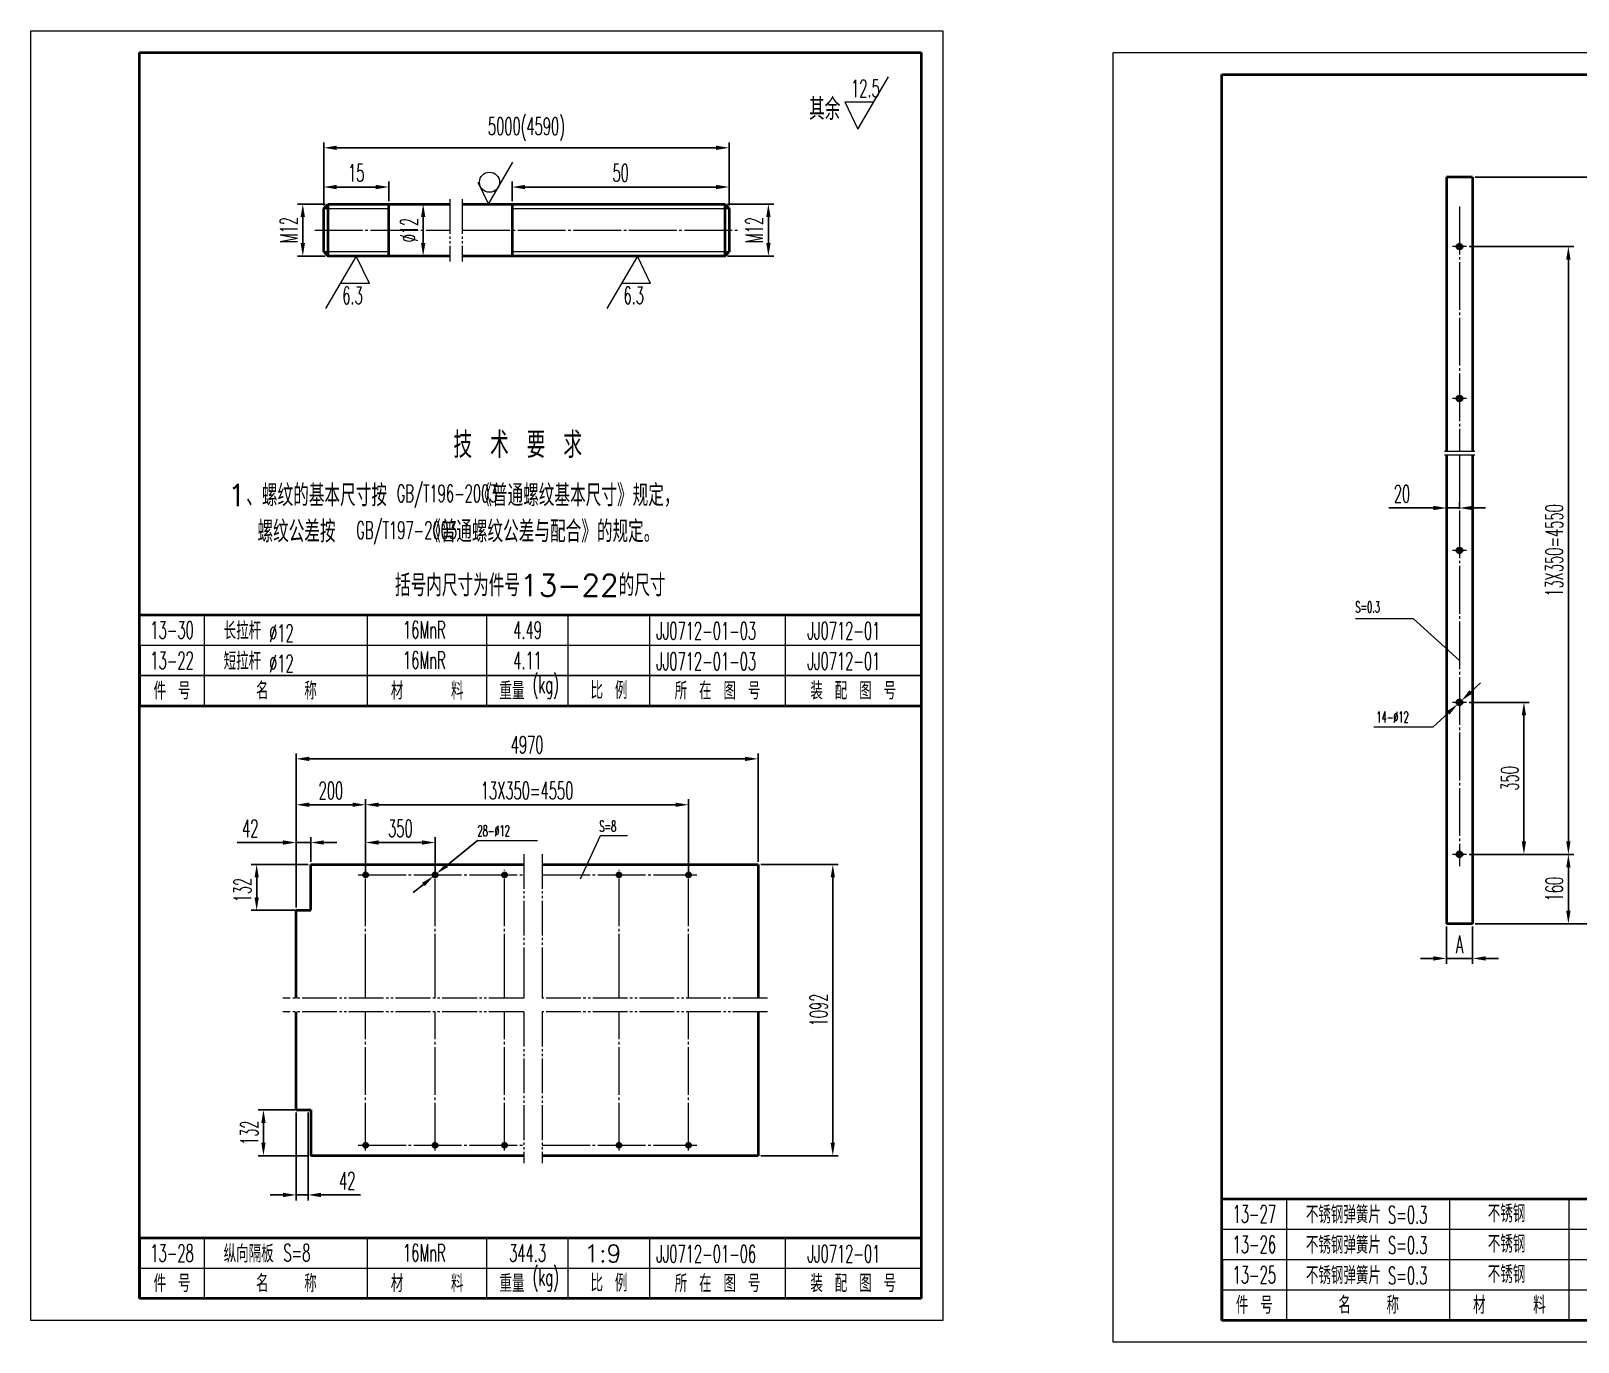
# Model space of a CAD drawing. Header units: millimetres. Extents: x 653 to 3278, y 1219 to 2187.
# Drawn here: x 1174.1 to 1530.4, y 1219.4 to 1521.4 of the extents above; entities that cross this region are included whole.
import ezdxf

# ---------------------------------------------------------------- set-up
doc = ezdxf.new("R2010")
doc.units = ezdxf.units.MM
doc.linetypes.add('JIS_08_11', pattern=[12.8, 11, -0.6, 0.6, -0.6])
doc.linetypes.add('JIS_09_08', pattern=[10.75, 8, -0.55, 0.55, -0.55, 0.55, -0.55])
for name, color, linetype, lineweight in [('图层1', 1, 'Continuous', 40), ('图层2', 4, 'JIS_08_11', 20), ('图层3', 2, 'Continuous', 20), ('图层5', 6, 'JIS_09_08', 20)]:
    doc.layers.add(name, color=color, linetype=linetype, lineweight=lineweight)
doc.styles.get("Standard").update_dxf_attribs({"font": 'romans.shx', "width": 0.55, "height": 4, "bigfont": 'gbcbig.shx'})
doc.styles.add('样式 1', font='romans.shx', dxfattribs={"height": 4, "bigfont": 'gbcbig.shx'})
doc.styles.add('样式 2', font='romans.shx', dxfattribs={"width": 0.55, "height": 4, "bigfont": 'gbcbig.shx'})
doc.dimstyles.new('副本 ISO-25', dxfattribs={"dimtxt": 4, "dimasz": 3, "dimexe": 1.25, "dimexo": 0.625, "dimgap": 1.25, "dimtad": 1, "dimdec": 1, "dimtxsty": 'Standard', "dimcen": 2.5, "dimazin": 2, "dimtfac": 1, "dimtdec": 1, "dimtmove": 0, "dimatfit": 3, "dimfxl": 1, "dimarcsym": 0})

# ---------------------------------------------------------------- blocks, each defined once
blk = doc.blocks.new('*D428')
at = {"layer": 'Defpoints', "color": 0}
for p in [(1242.5, 1481.54), (1236.69, 1469.54), (1242.5, 1469.54)]:
    blk.add_point(p, dxfattribs=at)
at = {"layer": '图层3', "color": 0, "lineweight": -2}
for p, q in [((1241.87, 1481.54), (1235.44, 1481.54)), ((1236.69, 1478.54), (1236.69, 1472.54)), ((1241.87, 1469.54), (1235.44, 1469.54))]:
    blk.add_line(p, q, dxfattribs=at)
at = {"layer": '图层3', "color": 0}
for points in [[(1236.19, 1478.54), (1237.19, 1478.54), (1236.69, 1481.54)], [(1236.19, 1472.54), (1237.19, 1472.54), (1236.69, 1469.54)]]:
    blk.add_solid(points, dxfattribs=at)
at = {"layer": '图层3', "color": 0, "insert": (1233.44, 1475.54), "char_height": 4, "attachment_point": 5, "rotation": 90}
blk.add_mtext('M12', dxfattribs=at)
blk = doc.blocks.new('*D429')
at = {"layer": 'Defpoints', "color": 0}
for p in [(1334.89, 1494.49), (1241.5, 1480.54), (1334.89, 1480.54)]:
    blk.add_point(p, dxfattribs=at)
at = {"layer": '图层3', "color": 0, "lineweight": -2}
for p, q in [((1241.5, 1481.17), (1241.5, 1495.74)), ((1244.5, 1494.49), (1331.89, 1494.49)), ((1334.89, 1481.17), (1334.89, 1495.74))]:
    blk.add_line(p, q, dxfattribs=at)
at = {"layer": '图层3', "color": 0}
for points in [[(1244.5, 1494.99), (1244.5, 1493.99), (1241.5, 1494.49)], [(1331.89, 1494.99), (1331.89, 1493.99), (1334.89, 1494.49)]]:
    blk.add_solid(points, dxfattribs=at)
at = {"layer": '图层3', "color": 0, "insert": (1288.19, 1498.79), "char_height": 4, "attachment_point": 5}
blk.add_mtext('5000(4590)', dxfattribs=at)
blk = doc.blocks.new('*D427')
at = {"layer": 'Defpoints', "color": 0}
for p in [(1256.5, 1485.45), (1241.5, 1480.54), (1256.5, 1481.54)]:
    blk.add_point(p, dxfattribs=at)
at = {"layer": '图层3', "color": 0, "lineweight": -2}
for p, q in [((1241.5, 1481.17), (1241.5, 1486.7)), ((1256.5, 1482.17), (1256.5, 1486.7)), ((1244.5, 1485.45), (1253.5, 1485.45))]:
    blk.add_line(p, q, dxfattribs=at)
at = {"layer": '图层3', "color": 0}
for points in [[(1244.5, 1485.95), (1244.5, 1484.95), (1241.5, 1485.45)], [(1253.5, 1485.95), (1253.5, 1484.95), (1256.5, 1485.45)]]:
    blk.add_solid(points, dxfattribs=at)
at = {"layer": '图层3', "color": 0, "insert": (1249, 1488.7), "char_height": 4, "attachment_point": 5}
blk.add_mtext('15', dxfattribs=at)
blk = doc.blocks.new('*D430')
at = {"layer": 'Defpoints', "color": 0}
for p in [(1264.41, 1481.54), (1264.41, 1469.54), (1264.41, 1469.54)]:
    blk.add_point(p, dxfattribs=at)
at = {"layer": '图层3', "color": 0, "lineweight": -2}
for p, q in [((1263.78, 1481.54), (1263.16, 1481.54)), ((1264.41, 1478.54), (1264.41, 1472.54)), ((1263.78, 1469.54), (1263.16, 1469.54))]:
    blk.add_line(p, q, dxfattribs=at)
at = {"layer": '图层3', "color": 0}
for points in [[(1263.91, 1478.54), (1264.91, 1478.54), (1264.41, 1481.54)], [(1263.91, 1472.54), (1264.91, 1472.54), (1264.41, 1469.54)]]:
    blk.add_solid(points, dxfattribs=at)
at = {"layer": '图层3', "color": 0, "insert": (1261.16, 1475.54), "char_height": 4, "attachment_point": 5, "rotation": 90}
blk.add_mtext('%%C12', dxfattribs=at)
blk = doc.blocks.new('*D431')
at = {"layer": 'Defpoints', "color": 0}
for p in [(1334.89, 1485.45), (1284.89, 1481.54), (1334.89, 1480.54)]:
    blk.add_point(p, dxfattribs=at)
at = {"layer": '图层3', "color": 0, "lineweight": -2}
for p, q in [((1284.89, 1482.17), (1284.89, 1486.7)), ((1334.89, 1481.17), (1334.89, 1486.7)), ((1287.89, 1485.45), (1331.89, 1485.45))]:
    blk.add_line(p, q, dxfattribs=at)
at = {"layer": '图层3', "color": 0}
for points in [[(1287.89, 1485.95), (1287.89, 1484.95), (1284.89, 1485.45)], [(1331.89, 1485.95), (1331.89, 1484.95), (1334.89, 1485.45)]]:
    blk.add_solid(points, dxfattribs=at)
at = {"layer": '图层3', "color": 0, "insert": (1309.89, 1488.7), "char_height": 4, "attachment_point": 5}
blk.add_mtext('50', dxfattribs=at)
blk = doc.blocks.new('*D432')
at = {"layer": 'Defpoints', "color": 0}
for p in [(1333.89, 1481.54), (1333.89, 1469.54), (1343.92, 1469.54)]:
    blk.add_point(p, dxfattribs=at)
at = {"layer": '图层3', "color": 0, "lineweight": -2}
for p, q in [((1334.52, 1481.54), (1345.17, 1481.54)), ((1343.92, 1478.54), (1343.92, 1472.54)), ((1334.52, 1469.54), (1345.17, 1469.54))]:
    blk.add_line(p, q, dxfattribs=at)
at = {"layer": '图层3', "color": 0}
for points in [[(1343.42, 1478.54), (1344.42, 1478.54), (1343.92, 1481.54)], [(1343.42, 1472.54), (1344.42, 1472.54), (1343.92, 1469.54)]]:
    blk.add_solid(points, dxfattribs=at)
at = {"layer": '图层3', "color": 0, "insert": (1340.67, 1475.54), "char_height": 4, "attachment_point": 5, "rotation": 90}
blk.add_mtext('M12', dxfattribs=at)
blk = doc.blocks.new('*D433')
at = {"layer": 'Defpoints', "color": 0}
for p in [(1341.53, 1353.74), (1341.53, 1329.42), (1235.16, 1318.86)]:
    blk.add_point(p, dxfattribs=at)
at = {"layer": '图层3', "color": 0, "lineweight": -2}
for p, q in [((1235.16, 1319.48), (1235.16, 1354.99)), ((1341.53, 1330.04), (1341.53, 1354.99)), ((1238.16, 1353.74), (1338.53, 1353.74))]:
    blk.add_line(p, q, dxfattribs=at)
at = {"layer": '图层3', "color": 0}
for points in [[(1238.16, 1354.24), (1238.16, 1353.24), (1235.16, 1353.74)], [(1338.53, 1354.24), (1338.53, 1353.24), (1341.53, 1353.74)]]:
    blk.add_solid(points, dxfattribs=at)
at = {"layer": '图层3', "color": 0, "insert": (1288.34, 1356.99), "char_height": 4, "attachment_point": 5}
blk.add_mtext('4970', dxfattribs=at)
blk = doc.blocks.new('*D434')
at = {"layer": 'Defpoints', "color": 0}
for p in [(1238.52, 1334.47), (1238.52, 1329.42), (1235.16, 1318.86)]:
    blk.add_point(p, dxfattribs=at)
at = {"layer": '图层3', "color": 0, "lineweight": -2}
for p, q in [((1232.16, 1334.47), (1221.55, 1334.47)), ((1235.16, 1319.48), (1235.16, 1335.72)), ((1238.52, 1334.47), (1235.16, 1334.47)), ((1238.52, 1330.04), (1238.52, 1335.72)), ((1241.52, 1334.47), (1244.52, 1334.47))]:
    blk.add_line(p, q, dxfattribs=at)
at = {"layer": '图层3', "color": 0}
for points in [[(1232.16, 1334.97), (1232.16, 1333.97), (1235.16, 1334.47)], [(1241.52, 1334.97), (1241.52, 1333.97), (1238.52, 1334.47)]]:
    blk.add_solid(points, dxfattribs=at)
at = {"layer": '图层3', "color": 0, "insert": (1224.58, 1337.72), "char_height": 4, "attachment_point": 5}
blk.add_mtext('42', dxfattribs=at)
blk = doc.blocks.new('*D435')
at = {"layer": 'Defpoints', "color": 0}
for p in [(1251.16, 1343.17), (1251.16, 1326.54), (1235.16, 1318.86)]:
    blk.add_point(p, dxfattribs=at)
at = {"layer": '图层3', "color": 0, "lineweight": -2}
for p, q in [((1235.16, 1319.48), (1235.16, 1344.42)), ((1251.16, 1327.16), (1251.16, 1344.42)), ((1238.16, 1343.17), (1248.16, 1343.17))]:
    blk.add_line(p, q, dxfattribs=at)
at = {"layer": '图层3', "color": 0}
for points in [[(1238.16, 1343.67), (1238.16, 1342.67), (1235.16, 1343.17)], [(1248.16, 1343.67), (1248.16, 1342.67), (1251.16, 1343.17)]]:
    blk.add_solid(points, dxfattribs=at)
at = {"layer": '图层3', "color": 0, "insert": (1243.16, 1346.42), "char_height": 4, "attachment_point": 5}
blk.add_mtext('200', dxfattribs=at)
blk = doc.blocks.new('*D436')
at = {"layer": 'Defpoints', "color": 0}
for p in [(1325.53, 1343.17), (1251.16, 1327.02), (1325.53, 1327.02)]:
    blk.add_point(p, dxfattribs=at)
at = {"layer": '图层3', "color": 0, "lineweight": -2}
for p, q in [((1251.16, 1327.64), (1251.16, 1344.42)), ((1325.53, 1327.64), (1325.53, 1344.42)), ((1254.16, 1343.17), (1322.53, 1343.17))]:
    blk.add_line(p, q, dxfattribs=at)
at = {"layer": '图层3', "color": 0}
for points in [[(1254.16, 1343.67), (1254.16, 1342.67), (1251.16, 1343.17)], [(1322.53, 1343.67), (1322.53, 1342.67), (1325.53, 1343.17)]]:
    blk.add_solid(points, dxfattribs=at)
at = {"layer": '图层3', "color": 0, "insert": (1288.34, 1346.42), "char_height": 4, "attachment_point": 5}
blk.add_mtext('13X350=4550', dxfattribs=at)
blk = doc.blocks.new('*D437')
at = {"layer": 'Defpoints', "color": 0}
for p in [(1267.16, 1334.47), (1251.16, 1327.02), (1267.16, 1327.02)]:
    blk.add_point(p, dxfattribs=at)
at = {"layer": '图层3', "color": 0, "lineweight": -2}
for p, q in [((1251.16, 1327.64), (1251.16, 1335.72)), ((1254.16, 1334.47), (1264.16, 1334.47)), ((1267.16, 1327.64), (1267.16, 1335.72))]:
    blk.add_line(p, q, dxfattribs=at)
at = {"layer": '图层3', "color": 0}
for points in [[(1254.16, 1334.97), (1254.16, 1333.97), (1251.16, 1334.47)], [(1264.16, 1334.97), (1264.16, 1333.97), (1267.16, 1334.47)]]:
    blk.add_solid(points, dxfattribs=at)
at = {"layer": '图层3', "color": 0, "insert": (1259.16, 1337.72), "char_height": 4, "attachment_point": 5}
blk.add_mtext('350', dxfattribs=at)
blk = doc.blocks.new('*D438')
at = {"layer": 'Defpoints', "color": 0}
for p in [(1266.79, 1326.71), (1267.53, 1327.32)]:
    blk.add_point(p, dxfattribs=at)
at = {"layer": '图层3', "color": 0, "lineweight": -2}
for p, q in [((1276.94, 1334.97), (1269.86, 1329.21)), ((1266.79, 1326.71), (1267.53, 1327.32)), ((1264.46, 1324.82), (1262.13, 1322.93))]:
    blk.add_line(p, q, dxfattribs=at)
at = {"layer": '图层3', "color": 0}
for points in [[(1269.54, 1329.6), (1270.17, 1328.83), (1267.53, 1327.32)], [(1264.15, 1325.21), (1264.78, 1324.43), (1266.79, 1326.71)]]:
    blk.add_solid(points, dxfattribs=at)
blk = doc.blocks.new('*D439')
at = {"layer": 'Defpoints', "color": 0}
for p in [(1341.53, 1329.42), (1341.53, 1262.34), (1358.75, 1262.34)]:
    blk.add_point(p, dxfattribs=at)
at = {"layer": '图层3', "color": 0, "lineweight": -2}
for p, q in [((1342.15, 1329.42), (1360, 1329.42)), ((1358.75, 1326.42), (1358.75, 1265.34)), ((1342.15, 1262.34), (1360, 1262.34))]:
    blk.add_line(p, q, dxfattribs=at)
at = {"layer": '图层3', "color": 0}
for points in [[(1358.25, 1326.42), (1359.25, 1326.42), (1358.75, 1329.42)], [(1358.25, 1265.34), (1359.25, 1265.34), (1358.75, 1262.34)]]:
    blk.add_solid(points, dxfattribs=at)
at = {"layer": '图层3', "color": 0, "insert": (1355.5, 1295.88), "char_height": 4, "attachment_point": 5, "rotation": 90}
blk.add_mtext('1092', dxfattribs=at)
blk = doc.blocks.new('*D440')
at = {"layer": 'Defpoints', "color": 0}
for p in [(1238.52, 1329.42), (1226.07, 1318.86), (1238.52, 1318.86)]:
    blk.add_point(p, dxfattribs=at)
at = {"layer": '图层3', "color": 0, "lineweight": -2}
for p, q in [((1237.89, 1329.42), (1224.82, 1329.42)), ((1226.07, 1326.42), (1226.07, 1321.86)), ((1237.89, 1318.86), (1224.82, 1318.86))]:
    blk.add_line(p, q, dxfattribs=at)
at = {"layer": '图层3', "color": 0}
for points in [[(1225.57, 1326.42), (1226.57, 1326.42), (1226.07, 1329.42)], [(1225.57, 1321.86), (1226.57, 1321.86), (1226.07, 1318.86)]]:
    blk.add_solid(points, dxfattribs=at)
at = {"layer": '图层3', "color": 0, "insert": (1222.82, 1323.5), "char_height": 4, "attachment_point": 5, "rotation": 90}
blk.add_mtext('132', dxfattribs=at)
blk = doc.blocks.new('*D441')
at = {"layer": 'Defpoints', "color": 0}
for p in [(1238.52, 1272.9), (1227.63, 1262.34), (1238.52, 1262.34)]:
    blk.add_point(p, dxfattribs=at)
at = {"layer": '图层3', "color": 0, "lineweight": -2}
for p, q in [((1237.89, 1272.9), (1226.38, 1272.9)), ((1227.63, 1269.9), (1227.63, 1265.34)), ((1237.89, 1262.34), (1226.38, 1262.34))]:
    blk.add_line(p, q, dxfattribs=at)
at = {"layer": '图层3', "color": 0}
for points in [[(1227.13, 1269.9), (1228.13, 1269.9), (1227.63, 1272.9)], [(1227.13, 1265.34), (1228.13, 1265.34), (1227.63, 1262.34)]]:
    blk.add_solid(points, dxfattribs=at)
at = {"layer": '图层3', "color": 0, "insert": (1224.38, 1267.62), "char_height": 4, "attachment_point": 5, "rotation": 90}
blk.add_mtext('132', dxfattribs=at)
blk = doc.blocks.new('*D442')
at = {"layer": 'Defpoints', "color": 0}
for p in [(1235.16, 1272.9), (1237.89, 1272.9), (1237.89, 1253.3)]:
    blk.add_point(p, dxfattribs=at)
at = {"layer": '图层3', "color": 0, "lineweight": -2}
for p, q in [((1235.16, 1272.28), (1235.16, 1252.05)), ((1237.89, 1272.28), (1237.89, 1252.05)), ((1232.16, 1253.3), (1229.16, 1253.3)), ((1235.16, 1253.3), (1237.89, 1253.3)), ((1240.89, 1253.3), (1249.96, 1253.3))]:
    blk.add_line(p, q, dxfattribs=at)
at = {"layer": '图层3', "color": 0}
for points in [[(1232.16, 1253.8), (1232.16, 1252.8), (1235.16, 1253.3)], [(1240.89, 1253.8), (1240.89, 1252.8), (1237.89, 1253.3)]]:
    blk.add_solid(points, dxfattribs=at)
at = {"layer": '图层3', "color": 0, "insert": (1246.93, 1256.55), "char_height": 4, "attachment_point": 5}
blk.add_mtext('42', dxfattribs=at)
blk = doc.blocks.new('*D448')
at = {"layer": 'Defpoints', "color": 0}
for p in [(1506.09, 1487.75), (1506.09, 1315.75), (1545.97, 1315.75)]:
    blk.add_point(p, dxfattribs=at)
at = {"layer": '图层3', "color": 0, "lineweight": -2}
for p, q in [((1506.71, 1487.75), (1547.22, 1487.75)), ((1545.97, 1484.75), (1545.97, 1318.75)), ((1506.71, 1315.75), (1547.22, 1315.75))]:
    blk.add_line(p, q, dxfattribs=at)
at = {"layer": '图层3', "color": 0}
for points in [[(1545.47, 1484.75), (1546.47, 1484.75), (1545.97, 1487.75)], [(1545.47, 1318.75), (1546.47, 1318.75), (1545.97, 1315.75)]]:
    blk.add_solid(points, dxfattribs=at)
at = {"layer": '图层3', "color": 0, "insert": (1542.72, 1401.75), "char_height": 4, "attachment_point": 5, "rotation": 90}
blk.add_mtext('4870', dxfattribs=at)
blk = doc.blocks.new('*D449')
at = {"layer": 'Defpoints', "color": 0}
for p in [(1504.69, 1331.75), (1528.16, 1331.75), (1506.09, 1315.75)]:
    blk.add_point(p, dxfattribs=at)
at = {"layer": '图层3', "color": 0, "lineweight": -2}
for p, q in [((1505.31, 1331.75), (1529.41, 1331.75)), ((1528.16, 1318.75), (1528.16, 1328.75)), ((1506.71, 1315.75), (1529.41, 1315.75))]:
    blk.add_line(p, q, dxfattribs=at)
at = {"layer": '图层3', "color": 0}
for points in [[(1527.66, 1328.75), (1528.66, 1328.75), (1528.16, 1331.75)], [(1527.66, 1318.75), (1528.66, 1318.75), (1528.16, 1315.75)]]:
    blk.add_solid(points, dxfattribs=at)
at = {"layer": '图层3', "color": 0, "insert": (1524.91, 1323.75), "char_height": 4, "attachment_point": 5, "rotation": 90}
blk.add_mtext('160', dxfattribs=at)
blk = doc.blocks.new('*D450')
at = {"layer": 'Defpoints', "color": 0}
for p in [(1504.69, 1366.75), (1517.91, 1366.75), (1505.31, 1331.75)]:
    blk.add_point(p, dxfattribs=at)
at = {"layer": '图层3', "color": 0, "lineweight": -2}
for p, q in [((1505.31, 1366.75), (1519.16, 1366.75)), ((1517.91, 1334.75), (1517.91, 1363.75)), ((1505.94, 1331.75), (1519.16, 1331.75))]:
    blk.add_line(p, q, dxfattribs=at)
at = {"layer": '图层3', "color": 0}
for points in [[(1517.41, 1363.75), (1518.41, 1363.75), (1517.91, 1366.75)], [(1517.41, 1334.75), (1518.41, 1334.75), (1517.91, 1331.75)]]:
    blk.add_solid(points, dxfattribs=at)
at = {"layer": '图层3', "color": 0, "insert": (1514.66, 1349.25), "char_height": 4, "attachment_point": 5, "rotation": 90}
blk.add_mtext('350', dxfattribs=at)
blk = doc.blocks.new('*D451')
at = {"layer": 'Defpoints', "color": 0}
for p in [(1504.69, 1471.75), (1528.16, 1471.75), (1506.09, 1331.75)]:
    blk.add_point(p, dxfattribs=at)
at = {"layer": '图层3', "color": 0, "lineweight": -2}
for p, q in [((1505.31, 1471.75), (1529.41, 1471.75)), ((1528.16, 1334.75), (1528.16, 1468.75)), ((1506.71, 1331.75), (1529.41, 1331.75))]:
    blk.add_line(p, q, dxfattribs=at)
at = {"layer": '图层3', "color": 0}
for points in [[(1527.66, 1468.75), (1528.66, 1468.75), (1528.16, 1471.75)], [(1527.66, 1334.75), (1528.66, 1334.75), (1528.16, 1331.75)]]:
    blk.add_solid(points, dxfattribs=at)
at = {"layer": '图层3', "color": 0, "insert": (1524.91, 1401.75), "char_height": 4, "attachment_point": 5, "rotation": 90}
blk.add_mtext('13X350=4550', dxfattribs=at)
blk = doc.blocks.new('*D443')
at = {"layer": 'Defpoints', "color": 0}
for p in [(1503.09, 1411.53), (1500.09, 1410.74), (1503.09, 1410.74)]:
    blk.add_point(p, dxfattribs=at)
at = {"layer": '图层3', "color": 0, "lineweight": -2}
for p, q in [((1497.09, 1411.53), (1486.81, 1411.53)), ((1500.09, 1411.37), (1500.09, 1412.78)), ((1503.09, 1411.53), (1500.09, 1411.53)), ((1503.09, 1411.37), (1503.09, 1412.78)), ((1506.09, 1411.53), (1509.09, 1411.53))]:
    blk.add_line(p, q, dxfattribs=at)
at = {"layer": '图层3', "color": 0}
for points in [[(1497.09, 1412.03), (1497.09, 1411.03), (1500.09, 1411.53)], [(1506.09, 1412.03), (1506.09, 1411.03), (1503.09, 1411.53)]]:
    blk.add_solid(points, dxfattribs=at)
at = {"layer": '图层3', "color": 0, "insert": (1489.84, 1414.78), "char_height": 4, "attachment_point": 5}
blk.add_mtext('20', dxfattribs=at)
blk = doc.blocks.new('*D452')
at = {"layer": 'Defpoints', "color": 0}
for p in [(1502.65, 1366.34), (1503.53, 1367.15)]:
    blk.add_point(p, dxfattribs=at)
at = {"layer": '图层3', "color": 0, "lineweight": -2}
for p, q in [((1505.73, 1369.19), (1507.93, 1371.23)), ((1503.53, 1367.15), (1502.65, 1366.34)), ((1496.96, 1361.07), (1500.45, 1364.3))]:
    blk.add_line(p, q, dxfattribs=at)
at = {"layer": '图层3', "color": 0}
for points in [[(1505.39, 1369.56), (1506.07, 1368.83), (1503.53, 1367.15)], [(1500.11, 1364.67), (1500.79, 1363.94), (1502.65, 1366.34)]]:
    blk.add_solid(points, dxfattribs=at)
blk = doc.blocks.new('*D453')
at = {"layer": 'Defpoints', "color": 0}
for p in [(1500.09, 1315.75), (1506.09, 1315.75), (1506.09, 1307.77)]:
    blk.add_point(p, dxfattribs=at)
at = {"layer": '图层3', "color": 0, "lineweight": -2}
for p, q in [((1500.09, 1315.12), (1500.09, 1306.52)), ((1506.09, 1315.12), (1506.09, 1306.52)), ((1497.09, 1307.77), (1494.09, 1307.77)), ((1500.09, 1307.77), (1506.09, 1307.77)), ((1509.09, 1307.77), (1512.09, 1307.77))]:
    blk.add_line(p, q, dxfattribs=at)
at = {"layer": '图层3', "color": 0}
for points in [[(1497.09, 1308.27), (1497.09, 1307.27), (1500.09, 1307.77)], [(1509.09, 1308.27), (1509.09, 1307.27), (1506.09, 1307.77)]]:
    blk.add_solid(points, dxfattribs=at)
at = {"layer": '图层3', "color": 0, "insert": (1503.09, 1311.02), "char_height": 4, "attachment_point": 5}
blk.add_mtext('A', dxfattribs=at)

msp = doc.modelspace()

# ---------------------------------------------------------------- linework, layer by layer
at = {"layer": '图层1'}
for p, q in [((1199.079, 1229.409), (1199.079, 1516.409)), ((1199.079, 1516.409), (1379.079, 1516.409)), ((1379.079, 1516.409), (1379.079, 1229.409)), ((1448.326, 1224.409), (1448.326, 1511.409)), ((1448.326, 1511.409), (1628.326, 1511.409)), ((1506.089, 1487.747), (1500.089, 1487.747)), ((1500.089, 1487.747), (1500.089, 1424.594)), ((1506.089, 1487.747), (1506.089, 1424.594)), ((1241.498, 1480.54), (1242.498, 1481.54)), ((1241.498, 1470.54), (1241.498, 1480.54)), ((1242.498, 1481.54), (1264.406, 1481.54)), ((1242.498, 1469.54), (1242.498, 1481.54)), ((1256.498, 1469.54), (1256.498, 1481.54)), ((1264.406, 1481.54), (1270.561, 1481.54)), ((1273.402, 1481.54), (1333.89, 1481.54)), ((1284.89, 1481.54), (1284.89, 1469.54)), ((1333.89, 1481.54), (1333.89, 1469.54)), ((1333.89, 1481.54), (1334.89, 1480.54)), ((1334.89, 1480.54), (1334.89, 1470.54)), ((1241.498, 1470.54), (1242.498, 1469.54)), ((1264.406, 1469.54), (1242.498, 1469.54)), ((1270.561, 1469.54), (1264.406, 1469.54)), ((1333.89, 1469.54), (1273.402, 1469.54)), ((1333.89, 1469.54), (1334.89, 1470.54)), ((1500.089, 1423.782), (1500.089, 1315.747)), ((1506.089, 1423.782), (1506.089, 1315.747)), ((1199.079, 1386.909), (1379.079, 1386.909)), ((1199.079, 1379.909), (1199.079, 1365.909)), ((1379.079, 1365.909), (1199.079, 1365.909)), ((1238.52, 1329.417), (1287.563, 1329.417)), ((1238.52, 1318.857), (1238.52, 1329.417)), ((1291.839, 1329.417), (1341.527, 1329.417)), ((1341.527, 1329.417), (1341.527, 1298.591)), ((1235.16, 1318.857), (1238.52, 1318.857)), ((1235.16, 1302.404), (1235.16, 1318.857)), ((1506.089, 1315.747), (1500.089, 1315.747)), ((1235.16, 1298.591), (1235.16, 1302.404)), ((1235.16, 1272.902), (1235.16, 1295.45)), ((1341.527, 1295.45), (1341.527, 1262.342)), ((1235.16, 1272.902), (1238.52, 1272.902)), ((1238.52, 1272.902), (1238.52, 1262.342)), ((1287.563, 1262.342), (1238.52, 1262.342)), ((1341.527, 1262.342), (1291.839, 1262.342)), ((1448.326, 1252.409), (1628.326, 1252.409)), ((1199.079, 1243.409), (1379.079, 1243.409)), ((1199.079, 1243.409), (1199.079, 1229.409)), ((1448.326, 1238.409), (1448.326, 1224.409)), ((1379.079, 1229.409), (1199.079, 1229.409)), ((1628.326, 1224.409), (1448.326, 1224.409))]:
    msp.add_line(p, q, dxfattribs=at)
for centre, radius in [((1503.089, 1471.747), 0.6), ((1503.089, 1436.747), 0.6), ((1503.089, 1401.747), 0.6), ((1503.089, 1366.747), 0.6), ((1503.089, 1331.747), 0.6), ((1251.16, 1327.017), 0.48), ((1267.16, 1327.017), 0.48), ((1283.16, 1327.017), 0.48), ((1309.527, 1327.017), 0.48), ((1325.527, 1327.017), 0.48), ((1251.16, 1264.742), 0.48), ((1267.16, 1264.742), 0.48), ((1283.16, 1264.742), 0.48), ((1309.527, 1264.742), 0.48), ((1325.527, 1264.742), 0.48)]:
    msp.add_circle(centre, radius, dxfattribs=at)
at = {"layer": '图层2'}
for p, q in [((1503.089, 1480.933), (1503.089, 1424.594)), ((1239.464, 1475.54), (1270.561, 1475.54)), ((1273.402, 1475.54), (1336.86, 1475.54)), ((1504.689, 1471.747), (1501.489, 1471.747)), ((1504.689, 1436.747), (1501.489, 1436.747)), ((1503.089, 1423.782), (1503.089, 1329.029)), ((1504.689, 1401.747), (1501.489, 1401.747)), ((1504.689, 1366.747), (1501.489, 1366.747)), ((1504.689, 1331.747), (1501.489, 1331.747)), ((1249.469, 1327.017), (1287.563, 1327.017)), ((1251.16, 1302.404), (1251.16, 1328.217)), ((1267.16, 1302.404), (1267.16, 1328.217)), ((1283.16, 1302.404), (1283.16, 1328.217)), ((1291.839, 1327.017), (1327.452, 1327.017)), ((1309.527, 1302.404), (1309.527, 1328.217)), ((1325.527, 1302.404), (1325.527, 1328.217)), ((1251.16, 1298.591), (1251.16, 1302.404)), ((1267.16, 1298.591), (1267.16, 1302.404)), ((1283.16, 1298.591), (1283.16, 1302.404)), ((1309.527, 1298.591), (1309.527, 1302.404)), ((1325.527, 1298.591), (1325.527, 1302.404)), ((1251.16, 1263.542), (1251.16, 1295.45)), ((1267.16, 1263.542), (1267.16, 1295.45)), ((1283.16, 1263.542), (1283.16, 1295.45)), ((1309.527, 1263.542), (1309.527, 1295.45)), ((1325.527, 1263.542), (1325.527, 1295.45)), ((1249.469, 1264.742), (1287.563, 1264.742)), ((1291.839, 1264.742), (1327.452, 1264.742))]:
    msp.add_line(p, q, dxfattribs=at)
at = {"layer": '图层3'}
for p, q in [((1174.079, 1224.409), (1174.079, 1521.409)), ((1174.079, 1521.409), (1384.079, 1521.409)), ((1384.079, 1521.409), (1384.079, 1224.409)), ((1423.326, 1219.409), (1423.326, 1516.409)), ((1423.326, 1516.409), (1633.326, 1516.409)), ((1364.544, 1498.761), (1371.586, 1510.824)), ((1361.526, 1505.044), (1364.544, 1498.761)), ((1361.526, 1505.044), (1368.212, 1505.044)), ((1279.434, 1481.54), (1285.068, 1491.191)), ((1277.02, 1486.567), (1279.434, 1481.54)), ((1241.498, 1480.54), (1256.498, 1480.54)), ((1284.89, 1480.54), (1334.89, 1480.54)), ((1256.498, 1470.54), (1241.498, 1470.54)), ((1248.998, 1469.54), (1241.956, 1457.477)), ((1252.016, 1463.258), (1248.998, 1469.54)), ((1334.89, 1470.54), (1284.89, 1470.54)), ((1313.743, 1469.54), (1306.701, 1457.477)), ((1316.761, 1463.258), (1313.743, 1469.54)), ((1252.016, 1463.258), (1245.33, 1463.258)), ((1316.761, 1463.258), (1310.075, 1463.258)), ((1214.079, 1365.909), (1214.079, 1386.909)), ((1251.579, 1365.909), (1251.579, 1386.909)), ((1279.079, 1365.909), (1279.079, 1386.909)), ((1297.829, 1365.909), (1297.829, 1386.909)), ((1316.579, 1365.909), (1316.579, 1386.909)), ((1347.829, 1365.909), (1347.829, 1386.909)), ((1492.471, 1385.983), (1479.1, 1385.983)), ((1503.089, 1376.406), (1492.471, 1385.983)), ((1199.079, 1379.909), (1379.079, 1379.909)), ((1379.079, 1372.909), (1199.079, 1372.909)), ((1199.079, 1372.909), (1379.079, 1372.909)), ((1496.957, 1361.075), (1483.358, 1361.075)), ((1276.936, 1334.974), (1290.712, 1334.974)), ((1300.648, 1326.098), (1305.251, 1336.109)), ((1305.251, 1336.109), (1311.479, 1336.109)), ((1463.326, 1224.409), (1463.326, 1252.409)), ((1500.826, 1224.409), (1500.826, 1252.409)), ((1528.326, 1224.409), (1528.326, 1252.409)), ((1448.326, 1245.409), (1628.326, 1245.409)), ((1214.079, 1229.409), (1214.079, 1243.409)), ((1251.579, 1229.409), (1251.579, 1243.409)), ((1279.079, 1229.409), (1279.079, 1243.409)), ((1297.829, 1229.409), (1297.829, 1243.409)), ((1316.579, 1229.409), (1316.579, 1243.409)), ((1347.829, 1229.409), (1347.829, 1243.409)), ((1199.079, 1236.409), (1379.079, 1236.409)), ((1448.326, 1238.409), (1628.326, 1238.409)), ((1448.326, 1231.409), (1628.326, 1231.409)), ((1384.079, 1224.409), (1174.079, 1224.409)), ((1633.326, 1219.409), (1423.326, 1219.409))]:
    msp.add_line(p, q, dxfattribs=at)
msp.add_circle((1279.694, 1486.567), 2.31, dxfattribs=at)
at = {"layer": '图层5'}
for p, q in [((1270.561, 1482.644), (1270.561, 1468.305)), ((1273.402, 1482.644), (1273.402, 1468.305)), ((1499.635, 1424.594), (1506.586, 1424.594)), ((1499.635, 1423.782), (1506.586, 1423.782)), ((1287.563, 1331.817), (1287.563, 1302.404)), ((1291.839, 1331.817), (1291.839, 1302.404)), ((1287.563, 1302.404), (1287.563, 1298.591)), ((1291.839, 1302.404), (1291.839, 1298.591)), ((1287.563, 1298.591), (1232.068, 1298.591)), ((1343.745, 1298.591), (1291.839, 1298.591)), ((1287.563, 1295.45), (1232.068, 1295.45)), ((1287.563, 1295.45), (1287.563, 1260.649)), ((1291.839, 1295.45), (1291.839, 1260.649)), ((1343.745, 1295.45), (1291.839, 1295.45))]:
    msp.add_line(p, q, dxfattribs=at)

# ---------------------------------------------------------------- texts
at = {"layer": '图层3'}
for s, insert, char_height, width, attachment_point, style in [('12.5', (1362.976, 1510.179), 4, 20.95843, 1, '样式 2'), ('其余', (1353.29, 1505.922), 5, 18.85161, 1, '样式 1'), ('6.3', (1245.799, 1462.485), 4, 20.95843, 1, '样式 2'), ('6.3', (1310.544, 1462.485), 4, 20.95843, 1, '样式 2'), ('技 术 要 求', (1271.376, 1429.056), 6, 87.70889, 1, '样式 1'), ('1、螺纹的基本尺寸按      《普通螺纹基本尺寸》规定，\\P  螺纹公差按      《普通螺纹公差与配合》的规定。', (1219.388, 1416.937), 5, 151.51043, 1, '样式 1'), ('GB/T196-2003', (1258.321, 1416.896), 4, 38.41289, 1, '样式 2'), ('GB/T197-2003', (1249.002, 1408.421), 4, 38.41289, 1, '样式 2'), ('括号内尺寸为件号13-22的尺寸', (1289.079, 1393.684), 5, 180, 5, '样式 1'), ('13-30', (1206.579, 1383.409), 4, 15, 5, '样式 2'), ('长拉杆', (1218.459, 1383.246), 4, 68.75, 4, '样式 1'), ('%%C12', (1228.937, 1384.721), 4, 14.75176, 1, '样式 2'), ('16MnR', (1264.68, 1383.481), 4, 31.25, 5, '样式 2'), ('4.49', (1288.454, 1383.409), 4, 18.75, 5, '样式 2'), (' JJ0712-01-03', (1316.579, 1383.208), 4, 37.5, 4, '样式 2'), (' JJ0712-01', (1351.412, 1383.262), 4, 37.5, 4, '样式 2'), ('13-22', (1206.579, 1376.409), 4, 15, 5, '样式 2'), ('短拉杆', (1218.459, 1376.246), 4, 68.75, 4, '样式 1'), ('%%C12', (1228.937, 1377.721), 4, 14.75176, 1, '样式 2'), ('16MnR', (1264.68, 1376.481), 4, 31.25, 5, '样式 2'), ('4.11', (1288.454, 1376.409), 4, 18.75, 5, '样式 2'), (' JJ0712-01-03', (1316.579, 1376.208), 4, 37.5, 4, '样式 2'), (' JJ0712-01', (1351.412, 1376.262), 4, 37.5, 4, '样式 2'), ('件 号', (1206.579, 1369.409), 4, 15, 5, '样式 1'), ('名   称', (1232.924, 1369.409), 4, 37.31081, 5, '样式 1'), ('材    料', (1265.329, 1369.409), 4, 27.5, 5, '样式 1'), ('重量', (1284.857, 1369.409), 4, 18.75, 5, '样式 1'), ('(kg)', (1289.601, 1372.909), 4, 8.22875, 1, '样式 2'), ('比 例', (1307.204, 1369.524), 4, 18.75, 5, '样式 1'), ('所 在 图 号', (1332.204, 1369.409), 4, 31.25, 5, '样式 1'), ('装 配 图 号', (1363.454, 1369.409), 4, 31.25, 5, '样式 1'), ('13-27', (1455.826, 1248.909), 4, 15, 5, '样式 2'), ('不锈钢弹簧片', (1467.706, 1248.746), 4, 68.75, 4, '样式 1'), ('S=0.3', (1491.152, 1248.717), 4, 31.25, 5, '样式 2'), ('不锈钢', (1513.927, 1248.981), 4, 31.25, 5, '样式 1'), ('13-26', (1455.826, 1241.909), 4, 15, 5, '样式 2'), ('不锈钢弹簧片', (1467.706, 1241.746), 4, 68.75, 4, '样式 1'), ('S=0.3', (1491.152, 1241.717), 4, 31.25, 5, '样式 2'), ('不锈钢', (1513.927, 1241.981), 4, 31.25, 5, '样式 1'), ('13-28', (1206.579, 1239.909), 4, 15, 5, '样式 2'), ('纵向隔板', (1218.459, 1239.746), 4, 68.75, 4, '样式 1'), ('S=8', (1235.34, 1239.981), 4, 31.25, 5, '样式 2'), ('16MnR', (1264.68, 1239.981), 4, 31.25, 5, '样式 2'), ('344.3', (1288.454, 1239.909), 4, 18.75, 5, '样式 2'), ('1:9', (1301.49, 1241.804), 4, 18.30455, 1, '样式 1'), (' JJ0712-01-06', (1316.579, 1239.708), 4, 37.5, 4, '样式 2'), (' JJ0712-01', (1351.412, 1239.762), 4, 37.5, 4, '样式 2'), ('(kg)', (1289.601, 1236.409), 4, 8.22875, 1, '样式 2'), ('13-25', (1455.826, 1234.909), 4, 15, 5, '样式 2'), ('不锈钢弹簧片', (1467.706, 1234.746), 4, 68.75, 4, '样式 1'), ('S=0.3', (1491.152, 1234.717), 4, 31.25, 5, '样式 2'), ('不锈钢', (1513.927, 1234.981), 4, 31.25, 5, '样式 1'), ('件 号', (1206.579, 1232.909), 4, 15, 5, '样式 1'), ('名   称', (1232.924, 1232.909), 4, 37.31081, 5, '样式 1'), ('材    料', (1265.329, 1232.909), 4, 27.5, 5, '样式 1'), ('重量', (1284.857, 1232.909), 4, 18.75, 5, '样式 1'), ('比 例', (1307.204, 1233.024), 4, 18.75, 5, '样式 1'), ('所 在 图 号', (1332.204, 1232.909), 4, 31.25, 5, '样式 1'), ('装 配 图 号', (1363.454, 1232.909), 4, 31.25, 5, '样式 1'), ('件 号', (1455.826, 1227.909), 4, 15, 5, '样式 1'), ('名   称', (1482.171, 1227.909), 4, 37.31081, 5, '样式 1'), ('材    料', (1514.576, 1227.909), 4, 27.5, 5, '样式 1')]:
    msp.add_mtext(s, dxfattribs=dict(at, insert=insert, char_height=char_height, width=width, attachment_point=attachment_point, style=style))
at = {"layer": '图层3', "char_height": 2.5, "attachment_point": 1}
for s, insert, width in [('S=0.3', (1479.1, 1389.972), 13.6237), ('14-%%c12', (1483.966, 1364.616), 14.45217), ('28-%%c12', (1276.936, 1338.414), 11.40425), ('S=8', (1304.981, 1339.491), 6.4985)]:
    msp.add_mtext(s, dxfattribs=dict(at, insert=insert, width=width))

# ---------------------------------------------------------------- dimensions: what is measured, and where the dimension line sits
at = {"layer": '图层3'}
for base, p1, p2, text, picture, middle in [((1334.89, 1494.492), (1241.498, 1480.54), (1334.89, 1480.54), '5000(4590)', '*D429', (1288.194, 1498.79)), ((1256.498, 1485.447), (1241.498, 1480.54), (1256.498, 1481.54), '15', '*D427', (1248.998, 1488.697)), ((1334.89, 1485.447), (1284.89, 1481.54), (1334.89, 1480.54), '50', '*D431', (1309.89, 1488.697)), ((1341.527, 1353.745), (1235.16, 1318.857), (1341.527, 1329.417), '4970', '*D433', (1288.343, 1356.995)), ((1251.16, 1343.171), (1235.16, 1318.857), (1251.16, 1326.537), '200', '*D435', (1243.16, 1346.421)), ((1325.527, 1343.171), (1251.16, 1327.017), (1325.527, 1327.017), '13X350=4550', '*D436', (1288.343, 1346.421)), ((1267.16, 1334.474), (1251.16, 1327.017), (1267.16, 1327.017), '350', '*D437', (1259.16, 1337.724)), ((1506.089, 1307.768), (1500.089, 1315.747), (1506.089, 1315.747), 'A', '*D453', (1503.089, 1311.018)), ((1237.895, 1253.303), (1235.16, 1272.902), (1237.895, 1272.902), '42', '*D442', (1246.926, 1256.553))]:
    dim = msp.add_linear_dim(base=base, p1=p1, p2=p2, text=text, dimstyle='副本 ISO-25', dxfattribs=at)
    dim.commit()
    dim.dimension.update_dxf_attribs({"geometry": picture, "text_midpoint": middle})
for base, p1, p2, text, picture, middle in [((1545.97, 1315.747), (1506.089, 1487.747), (1506.089, 1315.747), '4870', '*D448', (1542.72, 1401.747)), ((1236.69, 1469.54), (1242.498, 1481.54), (1242.498, 1469.54), 'M12', '*D428', (1233.44, 1475.54)), ((1264.406, 1469.54), (1264.406, 1481.54), (1264.406, 1469.54), '%%C12', '*D430', (1261.156, 1475.54)), ((1343.921, 1469.54), (1333.89, 1481.54), (1333.89, 1469.54), 'M12', '*D432', (1340.671, 1475.54)), ((1528.155, 1471.747), (1506.089, 1331.747), (1504.689, 1471.747), '13X350=4550', '*D451', (1524.905, 1401.747)), ((1517.911, 1366.747), (1505.314, 1331.747), (1504.689, 1366.747), '350', '*D450', (1514.661, 1349.247)), ((1358.747, 1262.342), (1341.527, 1329.417), (1341.527, 1262.342), '1092', '*D439', (1355.497, 1295.879))]:
    dim = msp.add_linear_dim(base=base, p1=p1, p2=p2, angle=90, text=text, dimstyle='副本 ISO-25', dxfattribs=at)
    dim.commit()
    dim.dimension.update_dxf_attribs({"geometry": picture, "text_midpoint": middle})
for base, p1, p2, text, picture, middle in [((1503.089, 1411.532), (1500.089, 1410.743), (1503.089, 1410.743), '20', '*D443', (1489.839, 1411.532)), ((1238.52, 1334.474), (1235.16, 1318.857), (1238.52, 1329.417), '42', '*D434', (1224.576, 1334.474))]:
    dim = msp.add_linear_dim(base=base, p1=p1, p2=p2, text=text, dimstyle='副本 ISO-25', dxfattribs=at)
    dim.commit()
    dim.dimension.update_dxf_attribs({"geometry": picture, "text_midpoint": middle, "dimtype": 160})
for p1, p2, picture, middle in [((1503.53, 1367.155), (1502.649, 1366.34), '*D452', (1496.957, 1361.075)), ((1266.787, 1326.714), (1267.532, 1327.32), '*D438', (1276.936, 1334.974))]:
    dim = msp.add_diameter_dim_2p(p1=p1, p2=p2, text=' ', dimstyle='副本 ISO-25', dxfattribs=at)
    dim.commit()
    dim.dimension.update_dxf_attribs({"geometry": picture, "text_midpoint": middle, "dimtype": 163})
for base, p1, p2, text, picture, middle in [((1226.068, 1318.857), (1238.52, 1329.417), (1238.52, 1318.857), '132', '*D440', (1226.068, 1323.497)), ((1528.155, 1331.747), (1506.089, 1315.747), (1504.689, 1331.747), '160', '*D449', (1528.155, 1323.747)), ((1227.634, 1262.342), (1238.52, 1272.902), (1238.52, 1262.342), '132', '*D441', (1227.634, 1267.622))]:
    dim = msp.add_linear_dim(base=base, p1=p1, p2=p2, angle=90, text=text, dimstyle='副本 ISO-25', dxfattribs=at)
    dim.commit()
    dim.dimension.update_dxf_attribs({"geometry": picture, "text_midpoint": middle, "dimtype": 160})

doc.saveas('drawing.dxf')
